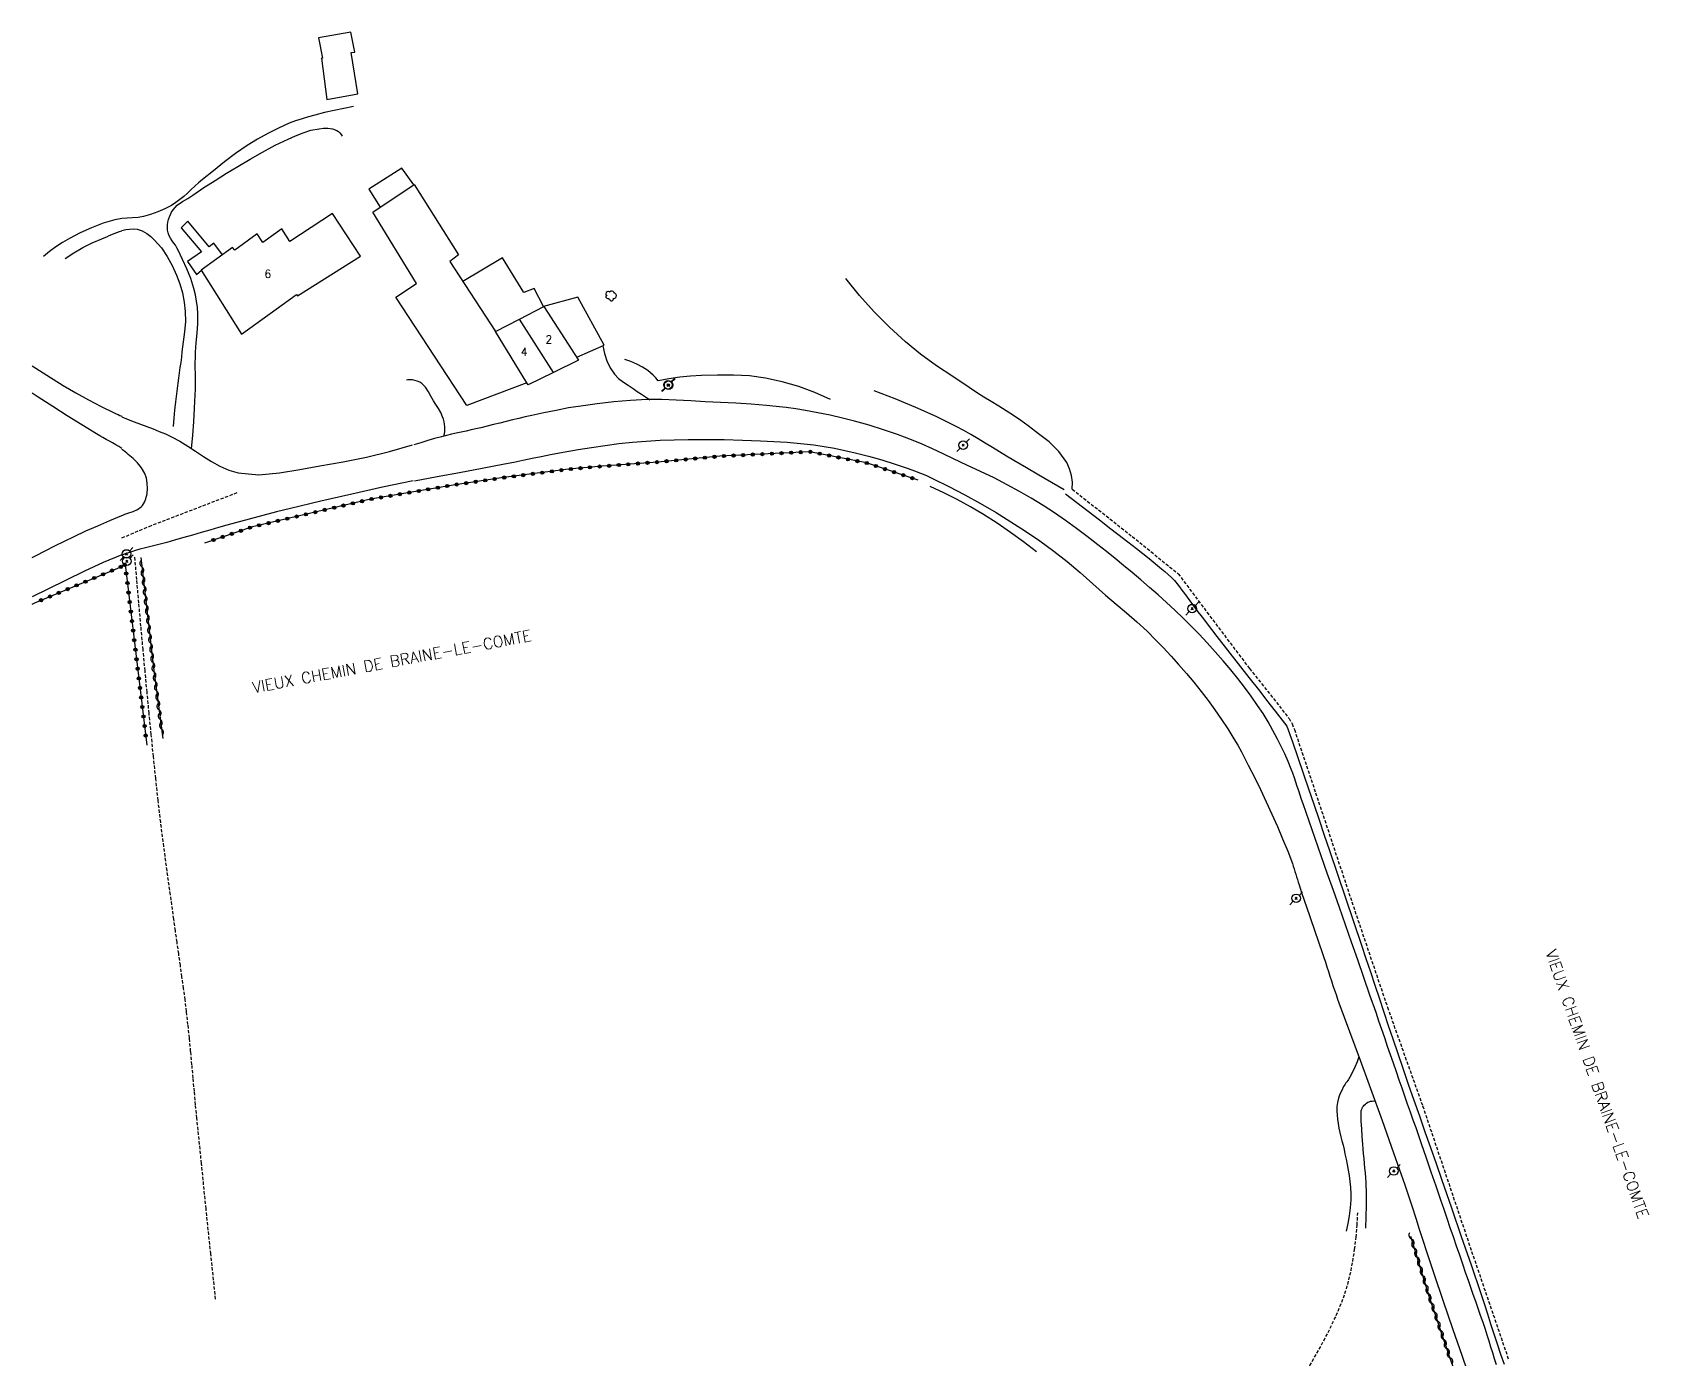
# Model space of a CAD drawing. Header units: millimetres. Extents: x 146000 to 147001, y 143000 to 144000.
# Drawn here: x 146000 to 146252.4, y 143312.2 to 143519.5 of the extents above; entities that cross this region are included whole.
import ezdxf
from ezdxf.enums import TextEntityAlignment as Align

# ---------------------------------------------------------------- set-up
doc = ezdxf.new("R2010")
doc.units = ezdxf.units.MM
doc.linetypes.add('DASHED', pattern=[0.75, 0.5, -0.25])
doc.layers.get('0').update_dxf_attribs({"linetype": 'CONTINUOUS'})
for name, color, linetype in [('W0001', 6, 'DASHED'), ('W0008', 7, 'CONTINUOUS'), ('W0017', 7, 'CONTINUOUS'), ('W0070', 7, 'DASHED'), ('W0071', 7, 'CONTINUOUS'), ('W0101', 7, 'CONTINUOUS'), ('W0104', 1, 'CONTINUOUS'), ('W0112', 1, 'DASHED'), ('W0211', 2, 'CONTINUOUS'), ('W0214', 2, 'CONTINUOUS'), ('W0300', 7, 'CONTINUOUS'), ('W0310', 3, 'CONTINUOUS'), ('W0323', 7, 'CONTINUOUS'), ('W0473', 7, 'CONTINUOUS'), ('W0989', 7, 'CONTINUOUS'), ('W0991', 7, 'CONTINUOUS'), ('W1102', 7, 'CONTINUOUS')]:
    doc.layers.add(name, color=color, linetype=linetype)
doc.styles.get("Standard").update_dxf_attribs({"font": 'romans.shx', "width": 0.85})

# ---------------------------------------------------------------- blocks, each defined once
blk = doc.blocks.new('T473')
for p, q in [((-0.166667, 0.166667), (0.166667, -0.166667)), ((-0.166667, -0.166667), (0.166667, 0.166667)), ((0.500001, 0.500001), (1.000002, 1.000002)), ((-1.000002, -1.000002), (-0.500001, -0.500001))]:
    blk.add_line(p, q)
blk.add_ellipse((0, 0), major_axis=(0.471405, 0.471405), ratio=1, start_param=5.4977871438, end_param=11.780972451)
blk = doc.blocks.new('T300')
for p, q in [((-0.8, 0.51), (-0.86, 0.34)), ((-0.86, 0.34), (-0.86, 0.17)), ((-0.86, 0.17), (-0.74, 0.06)), ((-0.69, 0.63), (-0.8, 0.51)), ((-0.8, -0.06), (-0.74, 0.06)), ((-0.74, 0.06), (-0.69, 0.11)), ((-0.57, 0.69), (-0.69, 0.63)), ((-0.46, 0.69), (-0.57, 0.69)), ((-0.29, 0.63), (-0.46, 0.69)), ((-0.29, 0.63), (-0.17, 0.74)), ((-0.23, 0.57), (-0.29, 0.63)), ((-0.17, 0.74), (-0.06, 0.8)), ((-0.06, 0.8), (0.06, 0.8)), ((0.06, 0.8), (0.23, 0.74)), ((0.23, 0.74), (0.34, 0.63)), ((0.34, 0.63), (0.4, 0.51)), ((0.46, 0.46), (0.34, 0.46)), ((0.4, 0.51), (0.4, 0.46)), ((0.57, 0.4), (0.46, 0.46)), ((0.57, 0.4), (0.69, 0.29)), ((0.69, 0.29), (0.74, 0.17)), ((0.74, 0.06), (0.69, -0.17)), ((0.74, 0.17), (0.74, 0.06)), ((-0.8, -0.17), (-0.8, -0.06)), ((-0.8, -0.23), (-0.8, -0.17)), ((-0.74, -0.34), (-0.8, -0.23)), ((-0.69, -0.4), (-0.74, -0.34)), ((-0.51, -0.46), (-0.69, -0.4)), ((-0.4, -0.46), (-0.51, -0.46)), ((-0.4, -0.46), (-0.34, -0.46)), ((-0.34, -0.46), (-0.34, -0.4)), ((-0.34, -0.51), (-0.34, -0.46)), ((-0.29, -0.63), (-0.34, -0.51)), ((-0.17, -0.74), (-0.29, -0.63)), ((-0.06, -0.8), (-0.17, -0.74)), ((0.06, -0.8), (-0.06, -0.8)), ((0.17, -0.74), (0.06, -0.8)), ((0.23, -0.69), (0.17, -0.74)), ((0.29, -0.46), (0.23, -0.46)), ((0.29, -0.63), (0.23, -0.69)), ((0.46, -0.4), (0.29, -0.46)), ((0.34, -0.51), (0.29, -0.63)), ((0.34, -0.51), (0.34, -0.46)), ((0.57, -0.34), (0.46, -0.4)), ((0.63, -0.29), (0.57, -0.34)), ((0.69, -0.17), (0.63, -0.29))]:
    blk.add_line(p, q)
blk = doc.blocks.new('t323o')
at = {"color": 0, "linetype": 'Continuous'}
for radius in [0.25, 0.15]:
    blk.add_circle((0, 0), radius, dxfattribs=at)
blk = doc.blocks.new('t310o')
at = {"color": 0, "linetype": 'Continuous'}
for centre, start, end in [((-0.5, 0.38), 216.8699, 323.1304), ((0.5, -0.37), 36.8699, 143.1303)]:
    blk.add_arc(centre, 0.625, start, end, dxfattribs=at)

msp = doc.modelspace()

# ---------------------------------------------------------------- linework, layer by layer
at = {"layer": 'W0001'}
msp.add_lwpolyline([(146014, 143440.56), (146018.23, 143442.36), (146032.09, 143447.67)], dxfattribs=at)
at = {"layer": 'W0008'}
for points in [[(146000, 143467.46), (146002.26, 143465.96), (146004.83, 143464.36), (146006.77, 143463.21), (146008.75, 143462.12), (146010.75, 143461.08), (146012.77, 143460.1), (146013.08, 143459.96), (146013.39, 143459.82), (146013.69, 143459.68), (146014, 143459.55)], [(146014, 143454.51), (146013.52, 143454.81), (146013.03, 143455.11), (146012.53, 143455.39), (146012.03, 143455.67), (146011.53, 143455.94), (146011.03, 143456.22), (146010.53, 143456.5), (146010.04, 143456.8), (146007.75, 143458.23), (146005.46, 143459.65), (146003.18, 143461.09), (146000.91, 143462.56), (146000, 143463.15)], [(146228.68, 143311.39), (146228.39, 143312.31), (146228.11, 143313.23), (146227.82, 143314.15), (146227.54, 143315.07), (146227.25, 143315.99), (146226.95, 143316.91), (146226.58, 143318), (146226.2, 143319.1), (146225.82, 143320.19), (146225.44, 143321.29), (146225.06, 143322.38), (146224.67, 143323.47), (146224.29, 143324.57), (146223.91, 143325.66), (146223.42, 143327.09), (146222.93, 143328.51), (146222.44, 143329.94), (146221.95, 143331.37), (146221.46, 143332.8), (146220.98, 143334.22), (146220.49, 143335.65), (146220, 143337.08), (146219.24, 143339.28), (146218.49, 143341.48), (146217.73, 143343.69), (146216.97, 143345.89), (146216.54, 143347.13), (146216.11, 143348.38), (146215.67, 143349.62), (146215.23, 143350.87), (146214.8, 143352.11), (146214.36, 143353.36), (146213.93, 143354.6), (146213.5, 143355.85), (146213.04, 143357.17), (146212.59, 143358.49), (146212.13, 143359.8), (146211.68, 143361.12), (146211.23, 143362.44), (146210.78, 143363.76), (146210.32, 143365.08), (146209.87, 143366.4), (146208.91, 143369.15), (146207.96, 143371.9), (146207, 143374.65), (146206.04, 143377.4), (146205.09, 143380.1), (146204.15, 143382.8), (146203.2, 143385.5), (146202.25, 143388.2), (146201.3, 143390.9), (146200.36, 143393.6), (146199.41, 143396.3), (146198.48, 143399.01), (146198.24, 143399.69), (146198.02, 143400.37), (146197.8, 143401.05), (146197.57, 143401.74), (146197.35, 143402.42), (146197.11, 143403.1), (146196.87, 143403.78), (146196.61, 143404.45), (146196.13, 143405.64), (146195.61, 143406.82), (146195.07, 143407.98), (146194.49, 143409.13), (146193.77, 143410.48), (146193.01, 143411.81), (146192.22, 143413.12), (146191.38, 143414.4), (146190.39, 143415.83), (146189.34, 143417.23), (146188.27, 143418.59), (146187.17, 143419.95), (146185.97, 143421.37), (146184.74, 143422.78), (146183.49, 143424.16), (146182.22, 143425.52), (146180.98, 143426.79), (146179.72, 143428.04), (146178.44, 143429.26), (146177.15, 143430.47), (146175.83, 143431.66), (146174.49, 143432.83), (146173.13, 143433.99), (146171.77, 143435.14), (146170.45, 143436.24), (146169.12, 143437.33), (146167.78, 143438.41), (146166.42, 143439.48), (146164.76, 143440.76), (146163.09, 143442.02), (146161.39, 143443.26), (146159.66, 143444.45), (146157.86, 143445.62), (146156.02, 143446.74), (146154.16, 143447.81), (146152.28, 143448.85), (146150.2, 143449.93), (146148.09, 143450.95), (146145.98, 143451.94), (146143.86, 143452.93), (146142.24, 143453.7), (146140.62, 143454.46), (146138.99, 143455.21), (146137.34, 143455.89), (146135.14, 143456.7), (146132.92, 143457.46), (146130.68, 143458.15), (146128.43, 143458.79), (146126.53, 143459.27), (146124.62, 143459.71), (146122.71, 143460.1), (146120.78, 143460.46), (146119.25, 143460.71), (146117.72, 143460.92), (146116.19, 143461.1), (146114.65, 143461.26), (146112.26, 143461.46), (146109.88, 143461.6), (146107.49, 143461.71), (146105.1, 143461.82), (146102.83, 143461.95), (146100.57, 143462.08), (146098.3, 143462.17), (146096.02, 143462.16), (146093.42, 143462.03), (146090.83, 143461.81), (146088.24, 143461.51), (146085.66, 143461.16), (146083.74, 143460.85), (146081.82, 143460.48), (146079.91, 143460.08), (146078, 143459.67), (146077, 143459.45), (146076.01, 143459.22), (146075.02, 143458.98), (146074.02, 143458.74), (146073.03, 143458.49), (146072.04, 143458.25), (146071.05, 143458.01), (146070.06, 143457.77), (146069.29, 143457.6), (146068.52, 143457.42), (146067.75, 143457.25), (146066.99, 143457.08), (146066.22, 143456.91), (146065.45, 143456.74), (146064.69, 143456.55), (146063.92, 143456.36), (146062.83, 143456.07), (146061.75, 143455.75), (146060.67, 143455.42), (146059.59, 143455.09)], [(146014, 143459.46), (146014.96, 143459.07), (146015.93, 143458.69), (146016.91, 143458.32), (146017.88, 143457.96), (146018.85, 143457.59), (146019.82, 143457.2), (146020.78, 143456.8), (146021.73, 143456.37), (146023.03, 143455.69), (146024.28, 143454.91), (146025.5, 143454.09), (146026.72, 143453.27), (146027.98, 143452.47), (146029.3, 143451.75), (146030.69, 143451.16), (146032.15, 143450.74), (146035.38, 143450.43), (146038.63, 143450.7), (146041.79, 143451.25), (146044.88, 143451.8), (146048.55, 143452.43), (146052.19, 143453.19), (146055.81, 143454.08), (146059.39, 143455.09)], [(146059.7, 143449.47), (146063.22, 143450.13), (146066.73, 143450.79), (146070.24, 143451.47), (146073.76, 143452.14), (146075.19, 143452.41), (146076.62, 143452.7), (146078.06, 143452.99), (146079.49, 143453.28), (146080.92, 143453.56), (146082.36, 143453.84), (146083.8, 143454.1), (146085.24, 143454.35), (146087.35, 143454.69), (146089.46, 143455.01), (146091.59, 143455.3), (146093.72, 143455.52), (146095.89, 143455.69), (146098.07, 143455.8), (146100.24, 143455.87), (146102.42, 143455.91), (146105.25, 143455.93), (146108.08, 143455.91), (146110.91, 143455.84), (146113.74, 143455.73), (146115.82, 143455.62), (146117.91, 143455.49), (146119.99, 143455.32), (146122.07, 143455.08), (146123.69, 143454.84), (146125.3, 143454.55), (146126.9, 143454.23), (146128.49, 143453.86), (146130.59, 143453.32), (146132.68, 143452.73), (146134.75, 143452.09), (146136.8, 143451.39), (146137.76, 143451.05), (146138.72, 143450.67), (146139.66, 143450.28), (146140.6, 143449.86), (146143.14, 143448.61), (146145.64, 143447.3), (146148.11, 143445.93), (146150.55, 143444.5), (146152.84, 143443.09), (146155.11, 143441.62), (146157.34, 143440.1), (146159.52, 143438.51), (146161.61, 143436.86), (146163.64, 143435.13), (146165.64, 143433.36), (146167.64, 143431.61), (146169.28, 143430.22), (146170.91, 143428.84), (146172.53, 143427.43), (146174.11, 143425.97), (146175.38, 143424.71), (146176.63, 143423.42), (146177.85, 143422.1), (146179.04, 143420.77), (146180.24, 143419.39), (146181.4, 143418), (146182.54, 143416.58), (146183.65, 143415.14), (146184.7, 143413.69), (146185.72, 143412.21), (146186.71, 143410.71), (146187.66, 143409.19), (146188.26, 143408.18), (146188.83, 143407.15), (146189.38, 143406.12), (146189.92, 143405.08), (146190.88, 143403.18), (146191.82, 143401.26), (146192.73, 143399.34), (146193.61, 143397.4), (146194.46, 143395.49), (146195.28, 143393.56), (146196.07, 143391.63), (146196.81, 143389.67), (146196.95, 143389.26), (146197.09, 143388.85), (146197.21, 143388.43), (146197.34, 143388.02), (146197.46, 143387.61), (146197.58, 143387.19), (146197.71, 143386.78), (146197.84, 143386.36), (146198.24, 143385.16), (146198.65, 143383.95), (146199.06, 143382.75), (146199.48, 143381.55), (146199.79, 143380.64), (146200.1, 143379.73), (146200.41, 143378.82), (146200.72, 143377.92), (146201.03, 143377.01), (146201.34, 143376.1), (146201.65, 143375.19), (146201.96, 143374.28), (146202.2, 143373.56), (146202.44, 143372.83), (146202.67, 143372.11), (146202.91, 143371.38), (146203.14, 143370.66), (146203.38, 143369.93), (146203.62, 143369.21), (146203.87, 143368.49), (146204.27, 143367.37), (146204.68, 143366.24), (146205.1, 143365.12), (146205.52, 143364), (146205.94, 143362.89), (146206.36, 143361.77), (146206.77, 143360.65), (146207.18, 143359.53), (146209, 143354.53), (146210.81, 143349.53), (146212.59, 143344.52), (146214.34, 143339.5), (146214.92, 143337.77), (146215.5, 143336.04), (146216.06, 143334.31), (146216.63, 143332.57), (146217.19, 143330.83), (146217.75, 143329.1), (146218.32, 143327.37), (146218.9, 143325.64), (146220.36, 143321.34), (146221.83, 143317.05), (146223.31, 143312.76), (146224.8, 143308.48)], [(146014, 143444.07), (146014.11, 143444.11), (146014.22, 143444.16), (146014.32, 143444.21), (146014.43, 143444.25), (146015.07, 143444.49), (146015.75, 143444.69), (146016.42, 143444.98), (146016.99, 143445.4), (146017.19, 143445.62), (146017.36, 143445.86), (146017.51, 143446.12), (146017.63, 143446.39), (146017.73, 143446.66), (146017.8, 143446.94), (146017.87, 143447.22), (146017.92, 143447.5), (146017.99, 143448.29), (146017.96, 143449.09), (146017.82, 143449.88), (146017.56, 143450.63), (146017.07, 143451.51), (146016.44, 143452.28), (146015.73, 143452.97), (146014.99, 143453.61), (146014.75, 143453.81), (146014.51, 143454), (146014.26, 143454.19), (146014, 143454.37)], [(146059.5, 143449.47), (146054.69, 143448.46), (146049.88, 143447.4), (146045.08, 143446.31), (146040.3, 143445.16), (146038.15, 143444.63), (146036.02, 143444.07), (146033.88, 143443.5), (146031.75, 143442.92), (146030.4, 143442.55), (146029.06, 143442.17), (146027.71, 143441.79), (146026.37, 143441.4), (146025.02, 143441.01), (146023.68, 143440.62), (146022.34, 143440.24), (146020.99, 143439.86), (146020.16, 143439.63), (146019.32, 143439.42), (146018.49, 143439.21), (146017.65, 143439), (146016.81, 143438.78), (146015.98, 143438.55), (146015.16, 143438.3), (146014.34, 143438.02), (146014.25, 143437.99), (146014.17, 143437.95), (146014.08, 143437.92), (146014, 143437.89)], [(146000, 143437.51), (146000.51, 143437.78), (146003.49, 143439.32), (146006.51, 143440.79), (146008.37, 143441.65), (146010.24, 143442.46), (146012.12, 143443.27), (146014, 143444.07)], [(146014, 143437.89), (146011.04, 143436.69), (146008.14, 143435.36), (146005.27, 143433.95), (146002.41, 143432.55), (146000, 143431.35)]]:
    msp.add_lwpolyline(points, dxfattribs=at)
at = {"layer": 'W0017'}
for points in [[(146089.12, 143470.57), (146089.35, 143469.38), (146089.73, 143468.22), (146090.27, 143467.12), (146090.94, 143466.11), (146091.57, 143465.44), (146092.31, 143464.89), (146093.08, 143464.4), (146093.82, 143463.91), (146094.47, 143463.45), (146095.13, 143463.01), (146095.79, 143462.57), (146096.46, 143462.15)], [(146064.28, 143456.46), (146064.36, 143456.81), (146064.41, 143457.17), (146064.43, 143457.53), (146064.43, 143457.89), (146064.39, 143458.3), (146064.32, 143458.7), (146064.22, 143459.1), (146064.08, 143459.49), (146063.79, 143460.15), (146063.43, 143460.78), (146063.04, 143461.38), (146062.66, 143461.99), (146062.26, 143462.68), (146061.88, 143463.4), (146061.42, 143464.1), (146060.83, 143464.69), (146060.5, 143464.91), (146060.13, 143465.06), (146059.75, 143465.16), (146059.37, 143465.23), (146059.13, 143465.26), (146058.89, 143465.26), (146058.65, 143465.25), (146058.42, 143465.21)]]:
    msp.add_lwpolyline(points, dxfattribs=at)
at = {"layer": 'W0070'}
for points in [[(146028.62, 143321.64), (146027.88, 143328.71), (146027.14, 143335.77), (146026.42, 143342.84), (146025.7, 143349.91), (146025.5, 143352), (146025.31, 143354.08), (146025.12, 143356.17), (146024.93, 143358.26), (146024.73, 143360.35), (146024.53, 143362.43), (146024.31, 143364.52), (146024.08, 143366.6), (146023.86, 143368.41), (146023.62, 143370.21), (146023.37, 143372.01), (146023.12, 143373.81), (146022.86, 143375.62), (146022.6, 143377.42), (146022.34, 143379.22), (146022.09, 143381.02), (146021.57, 143384.8), (146021.04, 143388.58), (146020.53, 143392.35), (146020.05, 143396.14), (146019.65, 143399.56), (146019.28, 143402.99), (146018.92, 143406.42), (146018.57, 143409.85), (146018.24, 143413.16), (146017.92, 143416.48), (146017.61, 143419.8), (146017.3, 143423.11), (146016.96, 143426.76), (146016.64, 143430.41), (146016.31, 143434.05), (146016, 143437.7)], [(146192.43, 143301.1), (146194.34, 143303.54), (146196.16, 143306.05), (146197.89, 143308.62), (146199.52, 143311.26), (146200.99, 143313.82), (146202.38, 143316.42), (146203.66, 143319.09), (146204.77, 143321.83), (146205.24, 143323.23), (146205.63, 143324.66), (146205.96, 143326.09), (146206.23, 143327.54), (146206.53, 143329.42), (146206.76, 143331.31), (146206.92, 143333.2), (146207.01, 143335.1)]]:
    msp.add_lwpolyline(points, dxfattribs=at)
at = {"layer": 'W0071'}
for points in [[(146050.16, 143507.93), (146048.64, 143507.65), (146047.13, 143507.34), (146045.63, 143506.99), (146044.13, 143506.61), (146043.12, 143506.33), (146042.12, 143506.03), (146041.12, 143505.71), (146040.14, 143505.33), (146038.44, 143504.57), (146036.78, 143503.75), (146035.15, 143502.85), (146033.56, 143501.88), (146031.74, 143500.63), (146029.99, 143499.29), (146028.28, 143497.9), (146026.57, 143496.52), (146025.97, 143496.01), (146025.38, 143495.49), (146024.81, 143494.96), (146024.23, 143494.43), (146023.64, 143493.9), (146023.04, 143493.4), (146022.4, 143492.93), (146021.74, 143492.5), (146020.69, 143491.94), (146019.6, 143491.47), (146018.48, 143491.09), (146017.35, 143490.77), (146016.52, 143490.62), (146015.67, 143490.55), (146014.83, 143490.52), (146014, 143490.47)], [(146024.86, 143454.49), (146025.06, 143456.59), (146025.22, 143458.7), (146025.34, 143460.8), (146025.44, 143462.91), (146025.46, 143463.74), (146025.47, 143464.57), (146025.47, 143465.4), (146025.46, 143466.23), (146025.45, 143467.06), (146025.45, 143467.89), (146025.46, 143468.72), (146025.48, 143469.55), (146025.57, 143471.04), (146025.72, 143472.54), (146025.84, 143474.04), (146025.85, 143475.55), (146025.78, 143476.55), (146025.66, 143477.55), (146025.48, 143478.55), (146025.24, 143479.52), (146024.74, 143481.07), (146024.14, 143482.57), (146023.47, 143484.04), (146022.79, 143485.5), (146022.58, 143485.89), (146022.34, 143486.26), (146022.09, 143486.62), (146021.83, 143486.98), (146021.59, 143487.36), (146021.37, 143487.76), (146021.21, 143488.19), (146021.12, 143488.65), (146021.09, 143489.07), (146021.11, 143489.48), (146021.17, 143489.89), (146021.27, 143490.3), (146021.41, 143490.69), (146021.57, 143491.07), (146021.76, 143491.43), (146021.98, 143491.78), (146022.64, 143492.52), (146023.45, 143493.1), (146024.29, 143493.6), (146025.09, 143494.11), (146026.81, 143495.27), (146028.55, 143496.41), (146030.32, 143497.52), (146032.1, 143498.59), (146034.02, 143499.72), (146035.95, 143500.83), (146037.92, 143501.89), (146039.94, 143502.84), (146041.1, 143503.35), (146042.29, 143503.84), (146043.52, 143504.24), (146044.79, 143504.48), (146045.47, 143504.54), (146046.17, 143504.55), (146046.87, 143504.45), (146047.54, 143504.21), (146047.81, 143504.04), (146048.04, 143503.82), (146048.23, 143503.57), (146048.38, 143503.29)], [(146014, 143490.45), (146013.72, 143490.41), (146013.45, 143490.37), (146013.17, 143490.32), (146012.9, 143490.26), (146011.05, 143489.7), (146009.24, 143489.01), (146007.49, 143488.22), (146005.78, 143487.33), (146004.71, 143486.71), (146003.68, 143486.03), (146002.68, 143485.29), (146001.73, 143484.5)], [(146005.14, 143484.2), (146006.5, 143485.1), (146007.9, 143485.91), (146009.35, 143486.64), (146010.85, 143487.28), (146011.24, 143487.44), (146011.63, 143487.61), (146012.02, 143487.78), (146012.41, 143487.95), (146012.8, 143488.11), (146013.19, 143488.27), (146013.59, 143488.42), (146014, 143488.54)], [(146014, 143488.6), (146014.58, 143488.73), (146015.18, 143488.81), (146015.78, 143488.82), (146016.38, 143488.77), (146017.18, 143488.54), (146017.9, 143488.13), (146018.53, 143487.62), (146019.1, 143487.07), (146020.17, 143485.85), (146021.08, 143484.5), (146021.85, 143483.09), (146022.52, 143481.62), (146023.03, 143480.25), (146023.43, 143478.84), (146023.71, 143477.4), (146023.88, 143475.94), (146023.91, 143474.35), (146023.77, 143472.76), (146023.57, 143471.19), (146023.37, 143469.62), (146023.28, 143468.8), (146023.18, 143467.98), (146023.06, 143467.16), (146022.95, 143466.35), (146022.83, 143465.53), (146022.71, 143464.71), (146022.61, 143463.89), (146022.51, 143463.07), (146022.36, 143461.8), (146022.23, 143460.53), (146022.11, 143459.26), (146022, 143457.98)], [(146207.19, 143359.5), (146206.9, 143358.69), (146206.57, 143357.89), (146206.2, 143357.11), (146205.8, 143356.34), (146205.69, 143356.15), (146205.57, 143355.96), (146205.44, 143355.78), (146205.3, 143355.6), (146205.17, 143355.42), (146205.04, 143355.24), (146204.92, 143355.05), (146204.81, 143354.86), (146204.51, 143354.26), (146204.23, 143353.66), (146204, 143353.03), (146203.83, 143352.38), (146203.75, 143351.72), (146203.74, 143351.06), (146203.79, 143350.4), (146203.85, 143349.74), (146203.94, 143349.06), (146204.06, 143348.37), (146204.21, 143347.69), (146204.37, 143347.02), (146204.54, 143346.35), (146204.71, 143345.68), (146204.87, 143345), (146205.01, 143344.33), (146205.19, 143343.49), (146205.36, 143342.65), (146205.53, 143341.81), (146205.66, 143340.96), (146205.77, 143340.01), (146205.87, 143339.06), (146205.93, 143338.1), (146205.92, 143337.14), (146205.84, 143335.9), (146205.69, 143334.67), (146205.48, 143333.46), (146205.2, 143332.25)], [(146208.27, 143332.71), (146208.34, 143334.49), (146208.37, 143336.28), (146208.36, 143338.06), (146208.31, 143339.84), (146208.27, 143340.6), (146208.21, 143341.35), (146208.14, 143342.1), (146208.06, 143342.85), (146207.99, 143343.61), (146207.91, 143344.36), (146207.84, 143345.11), (146207.79, 143345.86), (146207.7, 143347.05), (146207.63, 143348.25), (146207.57, 143349.44), (146207.56, 143350.64), (146207.56, 143350.71), (146207.56, 143350.79), (146207.56, 143350.86), (146207.56, 143350.94), (146207.56, 143351.02), (146207.57, 143351.09), (146207.58, 143351.17), (146207.6, 143351.24), (146207.68, 143351.44), (146207.77, 143351.62), (146207.89, 143351.8), (146208.03, 143351.96), (146208.2, 143352.12), (146208.38, 143352.26), (146208.58, 143352.39), (146208.79, 143352.49), (146209.01, 143352.55), (146209.24, 143352.59), (146209.47, 143352.6), (146209.7, 143352.58)]]:
    msp.add_lwpolyline(points, dxfattribs=at)
at = {"layer": 'W0101'}
msp.add_lwpolyline([(146026.38, 143482.36), (146032.67, 143472.37), (146041.26, 143478.56), (146041.4, 143478.39), (146051.28, 143484.58), (146046.9, 143491.24), (146040.23, 143486.85), (146038.99, 143488.84), (146036.02, 143486.69), (146035.1, 143488.07), (146031.63, 143485.53), (146031.29, 143485.92)], close=True, dxfattribs=at)
for points in [[(146076.09, 143474.75), (146079.91, 143476.73), (146085.32, 143468.32), (146081.38, 143466.4)], [(146072.35, 143472.82), (146076.09, 143474.75)], [(146077.22, 143464.76), (146072.35, 143472.82)], [(146081.38, 143466.4), (146077.43, 143464.47), (146077.22, 143464.76)]]:
    msp.add_lwpolyline(points, dxfattribs=at)
at = {"layer": 'W0104'}
msp.add_lwpolyline([(146045.18, 143515.51), (146046, 143509.05), (146050.83, 143509.92), (146049.81, 143516.36), (146050.37, 143516.42), (146049.74, 143519.54), (146044.71, 143518.67), (146045.34, 143515.48), (146045.1, 143515.42)], close=True, dxfattribs=at)
for points in [[(146059.57, 143495.7), (146057.71, 143498.3), (146052.55, 143495.02), (146054.33, 143492.21)], [(146077.22, 143464.76), (146067.85, 143461.25), (146056.78, 143478.16), (146060.01, 143480.3), (146053.19, 143491.45), (146059.63, 143495.76)], [(146059.63, 143495.76), (146066.54, 143484.78), (146065.23, 143483.74), (146072.35, 143472.82)], [(146029.71, 143484.75), (146028.37, 143486.6), (146027.61, 143486.04), (146024.27, 143490.02), (146023.27, 143488.97), (146026.43, 143485.26), (146024.21, 143483.72), (146025.65, 143481.71), (146026.41, 143482.38)], [(146085.03, 143468.79), (146089.32, 143470.67), (146085.21, 143478.17), (146079.84, 143476.69), (146078.38, 143479.5), (146076.79, 143478.87), (146073.42, 143484.3), (146067.26, 143480.63)]]:
    msp.add_lwpolyline(points, dxfattribs=at)
at = {"layer": 'W0112'}
for points in [[(146162.42, 143448.17), (146171.8, 143440.77), (146178.96, 143434.97)], [(146178.96, 143434.97), (146183.47, 143428.93), (146190.1, 143420.15), (146196.28, 143412.37), (146196.76, 143411.53), (146197.11, 143410.62)], [(146197.11, 143410.62), (146200.43, 143400.74), (146206.09, 143383.7), (146211.65, 143367.24), (146217.15, 143351.82), (146224.79, 143329.11), (146230.57, 143312.19)]]:
    msp.add_lwpolyline(points, dxfattribs=at)
at = {"layer": 'W0211'}
msp.add_lwpolyline([(146162.42, 143448.16), (146162.45, 143449.25), (146162.31, 143450.32), (146162.01, 143451.36), (146161.56, 143452.35), (146160.32, 143454.08), (146158.79, 143455.54), (146157.14, 143456.83), (146155.51, 143458.07), (146154.41, 143458.89), (146153.27, 143459.67), (146152.12, 143460.42), (146150.95, 143461.14), (146149.78, 143461.84), (146148.61, 143462.56), (146147.45, 143463.29), (146146.3, 143464.04), (146143.77, 143465.75), (146141.23, 143467.45), (146138.74, 143469.24), (146136.36, 143471.17), (146133.86, 143473.47), (146131.48, 143475.89), (146129.21, 143478.42), (146127.08, 143481.06)], dxfattribs=at)
at = {"layer": 'W0214'}
for points in [[(146161.18, 143448.07), (146159.2, 143449.2), (146157.22, 143450.34), (146155.25, 143451.48), (146153.28, 143452.63), (146152.16, 143453.3), (146151.05, 143453.98), (146149.94, 143454.67), (146148.84, 143455.36), (146147.72, 143456.04), (146146.6, 143456.71), (146145.47, 143457.35), (146144.31, 143457.96), (146141.17, 143459.51), (146137.98, 143460.95), (146134.75, 143462.3), (146131.47, 143463.54)], [(146161.38, 143447.43), (146163.15, 143446.08), (146164.93, 143444.72), (146166.7, 143443.36), (146168.46, 143441.99), (146170.45, 143440.45), (146172.44, 143438.9), (146174.41, 143437.34), (146176.35, 143435.74), (146176.88, 143435.29), (146177.39, 143434.84), (146177.9, 143434.38), (146178.38, 143433.89), (146178.79, 143433.4), (146179.18, 143432.89), (146179.55, 143432.37), (146179.93, 143431.86), (146180.36, 143431.3), (146180.78, 143430.73), (146181.21, 143430.16), (146181.64, 143429.59), (146182.06, 143429.03), (146182.49, 143428.46), (146182.92, 143427.89), (146183.35, 143427.33), (146185, 143425.18), (146186.67, 143423.04), (146188.34, 143420.9), (146190, 143418.76), (146191.49, 143416.85), (146192.98, 143414.95), (146194.47, 143413.04), (146195.96, 143411.14)], [(146195.96, 143411.14), (146196.8, 143408.69), (146197.65, 143406.24), (146198.49, 143403.79), (146199.33, 143401.34), (146200.15, 143398.94), (146200.97, 143396.53), (146201.79, 143394.12), (146202.6, 143391.72), (146203.86, 143388.03), (146205.11, 143384.34), (146206.36, 143380.65), (146207.6, 143376.96), (146208.3, 143374.87), (146209, 143372.77), (146209.7, 143370.67), (146210.39, 143368.57), (146211.09, 143366.47), (146211.78, 143364.38), (146212.49, 143362.28), (146213.2, 143360.19), (146214.05, 143357.71), (146214.91, 143355.23), (146215.77, 143352.75), (146216.64, 143350.28), (146217.51, 143347.8), (146218.38, 143345.33), (146219.25, 143342.85), (146220.11, 143340.37), (146221.64, 143335.91), (146223.18, 143331.45), (146224.7, 143326.99), (146226.22, 143322.52), (146226.74, 143320.95), (146227.26, 143319.37), (146227.77, 143317.79), (146228.29, 143316.22), (146228.8, 143314.64), (146229.33, 143313.06), (146229.86, 143311.49)]]:
    msp.add_lwpolyline(points, dxfattribs=at)
at = {"layer": 'W0300'}
for points in [[(146097.73, 143465.11), (146097.38, 143465.56), (146096.99, 143465.97), (146096.57, 143466.36), (146096.11, 143466.7), (146095.28, 143467.24), (146094.4, 143467.71), (146093.48, 143468.1), (146092.54, 143468.41)], [(146124.66, 143462.2), (146122.21, 143463.28), (146119.7, 143464.2), (146117.13, 143464.94), (146114.51, 143465.51), (146112.02, 143465.85), (146109.52, 143465.99), (146107.02, 143466), (146104.52, 143465.93), (146102.81, 143465.83), (146101.11, 143465.66), (146099.41, 143465.42), (146097.73, 143465.11)], [(146156.83, 143438.36), (146154.83, 143439.92), (146152.79, 143441.42), (146150.69, 143442.85), (146148.55, 143444.21), (146146.52, 143445.41), (146144.45, 143446.54), (146142.35, 143447.61), (146140.21, 143448.61)]]:
    msp.add_lwpolyline(points, dxfattribs=at)
at = {"layer": 'W0310'}
for points in [[(146016.94, 143437.5), (146018.9, 143420.28), (146020.37, 143409.24)], [(146228.96, 143292.91), (146225.25, 143301.7), (146221.35, 143312.66), (146218.18, 143322.11), (146215.29, 143331.43)]]:
    msp.add_lwpolyline(points, dxfattribs=at)
at = {"layer": 'W0323'}
for points in [[(146138.38, 143449.58), (146130.27, 143452.28), (146121.46, 143454.01), (146107.4, 143453.32), (146097.68, 143452.4), (146089.01, 143451.74), (146083.74, 143451.29), (146073.6, 143449.97), (146065.71, 143448.81), (146052.83, 143446.6), (146034.39, 143442.29), (146026.89, 143439.75)], [(146000, 143430.21), (146000.38, 143430.41), (146014, 143436.11)], [(146014, 143436.19), (146014.51, 143436.4), (146016.33, 143421.19), (146017.89, 143408.19)]]:
    msp.add_lwpolyline(points, dxfattribs=at)
at = {"layer": 'W1102'}
msp.add_lwpolyline([(146081.38, 143466.4), (146076.09, 143474.75)], dxfattribs=at)

# ---------------------------------------------------------------- block references
at = {"layer": 'W0300'}
msp.add_blockref('T300', (146090.45, 143478.36), dxfattribs=at)
at = {"layer": 'W0310'}
for p, rotation in [((146017.11, 143436.04), 276.4866588197302), ((146017.28, 143434.55), 276.4866588197302), ((146017.45, 143433.06), 276.4866588197302), ((146017.62, 143431.57), 276.4866588197302), ((146017.79, 143430.07), 276.4866588197302), ((146017.96, 143428.58), 276.4866588197302), ((146018.13, 143427.09), 276.4866588197302), ((146018.3, 143425.6), 276.4866588197302), ((146018.46, 143424.11), 276.4866588197302), ((146018.63, 143422.62), 276.4866588197302), ((146018.8, 143421.13), 276.4866588197302), ((146018.99, 143419.64), 277.5727250490139), ((146019.18, 143418.16), 277.5727250490139), ((146019.38, 143416.67), 277.5727250490139), ((146019.58, 143415.18), 277.5727250490139), ((146019.78, 143413.7), 277.5727250490139), ((146019.97, 143412.21), 277.5727250490139), ((146020.17, 143410.72), 277.5727250490139), ((146215.41, 143331.05), 107.2076219043702), ((146215.85, 143329.62), 107.2076219043702), ((146216.3, 143328.19), 107.2076219043702), ((146216.74, 143326.75), 107.2076219043702), ((146217.18, 143325.32), 107.2076219043702), ((146217.63, 143323.89), 107.2076219043702), ((146218.07, 143322.45), 107.2076219043702), ((146218.54, 143321.03), 108.5622321604934), ((146219.02, 143319.61), 108.5622321604934), ((146219.49, 143318.19), 108.5622321604934), ((146219.97, 143316.76), 108.5622321604934), ((146220.45, 143315.34), 108.5622321604934), ((146220.93, 143313.92), 108.5622321604934), ((146221.41, 143312.5), 109.5793107748543)]:
    msp.add_blockref('t310o', p, dxfattribs=dict(at, rotation=rotation))
at = {"layer": 'W0323'}
for p, rotation in [((146090.09, 143451.82), 184.3612941464574), ((146091.59, 143451.94), 184.3612941464574), ((146093.08, 143452.05), 184.3612941464574), ((146094.58, 143452.17), 184.3612941464574), ((146096.07, 143452.28), 184.3612941464574), ((146097.57, 143452.39), 184.3612941464574), ((146099.06, 143452.53), 185.3680503415693), ((146100.56, 143452.67), 185.3680503415693), ((146102.05, 143452.81), 185.3680503415693), ((146103.54, 143452.95), 185.3680503415693), ((146105.04, 143453.09), 185.3680503415693), ((146106.53, 143453.23), 185.3680503415693), ((146108.02, 143453.35), 182.8300858364277), ((146109.52, 143453.42), 182.8300858364277), ((146111.02, 143453.49), 182.8300858364277), ((146112.52, 143453.57), 182.8300858364277), ((146114.02, 143453.64), 182.8300858364277), ((146115.52, 143453.72), 182.8300858364277), ((146117.01, 143453.79), 182.8300858364277), ((146118.51, 143453.87), 182.8300858364277), ((146120.01, 143453.94), 182.8300858364277), ((146121.51, 143454), 168.8516047563996), ((146122.98, 143453.71), 168.8516047563996), ((146124.45, 143453.42), 168.8516047563996), ((146125.92, 143453.13), 168.8516047563996), ((146127.39, 143452.84), 168.8516047563996), ((146128.87, 143452.55), 168.8516047563996), ((146130.34, 143452.25), 161.6371159698049), ((146131.76, 143451.78), 161.6371159698049), ((146069.25, 143449.33), 188.3079600782872), ((146070.73, 143449.55), 188.3079600782872), ((146072.21, 143449.76), 188.3079600782872), ((146073.7, 143449.98), 187.4273017684935), ((146075.19, 143450.17), 187.4273017684935), ((146076.67, 143450.37), 187.4273017684935), ((146078.16, 143450.56), 187.4273017684935), ((146079.65, 143450.75), 187.4273017684935), ((146081.14, 143450.95), 187.4273017684935), ((146082.62, 143451.14), 187.4273017684935), ((146084.11, 143451.32), 184.9176114032579), ((146085.61, 143451.45), 184.9176114032579), ((146087.1, 143451.58), 184.9176114032579), ((146088.6, 143451.71), 184.9176114032579), ((146133.18, 143451.31), 161.6371159698049), ((146134.61, 143450.84), 161.6371159698049), ((146136.03, 143450.36), 161.6371159698049), ((146137.45, 143449.89), 161.6371159698049), ((146054.45, 143446.88), 189.7396715531917), ((146055.93, 143447.13), 189.7396715531917), ((146057.4, 143447.39), 189.7396715531917), ((146058.88, 143447.64), 189.7396715531917), ((146060.36, 143447.89), 189.7396715531917), ((146061.84, 143448.15), 189.7396715531917), ((146063.32, 143448.4), 189.7396715531917), ((146064.8, 143448.66), 189.7396715531917), ((146066.28, 143448.9), 188.3079600782872), ((146067.76, 143449.11), 188.3079600782872), ((146042.74, 143444.24), 193.1755616877245), ((146044.2, 143444.58), 193.1755616877245), ((146045.66, 143444.93), 193.1755616877245), ((146047.13, 143445.27), 193.1755616877245), ((146048.59, 143445.61), 193.1755616877245), ((146050.05, 143445.95), 193.1755616877245), ((146051.51, 143446.29), 193.1755616877245), ((146052.97, 143446.63), 189.7396715531917), ((146032.57, 143441.67), 198.6431963358288), ((146033.99, 143442.15), 198.6431963358288), ((146035.44, 143442.53), 193.1755616877245), ((146036.9, 143442.87), 193.1755616877245), ((146038.36, 143443.22), 193.1755616877245), ((146039.82, 143443.56), 193.1755616877245), ((146041.28, 143443.9), 193.1755616877245), ((146028.31, 143440.23), 198.6431963358288), ((146029.73, 143440.71), 198.6431963358288), ((146031.15, 143441.19), 198.6431963358288), ((146009.67, 143434.29), 22.69224748949564), ((146011.05, 143434.87), 22.69224748949564), ((146012.44, 143435.45), 22.69224748949564), ((146013.82, 143436.03), 22.69224748949564), ((146014.42, 143436.36), 22.69224748826471), ((146014.67, 143435), 276.8420307101326), ((146004.13, 143431.98), 22.69224748949564), ((146005.52, 143432.56), 22.69224748949564), ((146006.9, 143433.14), 22.69224748949564), ((146008.29, 143433.72), 22.69224748949564), ((146014.85, 143433.51), 276.8420307101326), ((146015.03, 143432.02), 276.8420307101326), ((146001.37, 143430.82), 22.69224748949564), ((146002.75, 143431.4), 22.69224748949564), ((146015.21, 143430.53), 276.8420307101326), ((146015.39, 143429.04), 276.8420307101326), ((146015.57, 143427.55), 276.8420307101326), ((146015.75, 143426.07), 276.8420307101326), ((146015.92, 143424.58), 276.8420307101326), ((146016.1, 143423.09), 276.8420307101326), ((146016.28, 143421.6), 276.8420307101326), ((146016.46, 143420.11), 276.8616443742131), ((146016.64, 143418.62), 276.8616443742131), ((146016.82, 143417.13), 276.8616443742131), ((146017, 143415.64), 276.8616443742131), ((146017.18, 143414.15), 276.8616443742131), ((146017.36, 143412.66), 276.8616443742131), ((146017.54, 143411.17), 276.8616443742131), ((146017.71, 143409.68), 276.8616443742131)]:
    msp.add_blockref('t323o', p, dxfattribs=dict(at, rotation=rotation))
at = {"layer": 'W0473'}
for p in [(146099.28, 143464.47), (146099.38, 143464.43), (146145.39, 143455.05), (146014.71, 143438.05), (146014.76, 143436.9), (146181.15, 143429.51), (146197.39, 143384.26), (146212.65, 143341.66)]:
    msp.add_blockref('T473', p, dxfattribs=at)

# ---------------------------------------------------------------- texts
at = {"layer": 'W0989'}
for rotation, p in [(10.6568, (146034.58, 143416.3)), (289.1972, (146236.3, 143375.86))]:
    msp.add_text('VIEUX CHEMIN DE BRAINE-LE-COMTE ', height=1.75, rotation=rotation, dxfattribs=at).set_placement(p)
at = {"layer": 'W0991'}
for s, p in [('6', (146036.79, 143481.81)), ('4', (146076.81, 143469.61)), ('2', (146080.67, 143471.57))]:
    msp.add_text(s, height=1.25, dxfattribs=at).set_placement(p, align=Align.MIDDLE_CENTER)

doc.saveas('drawing.dxf')
